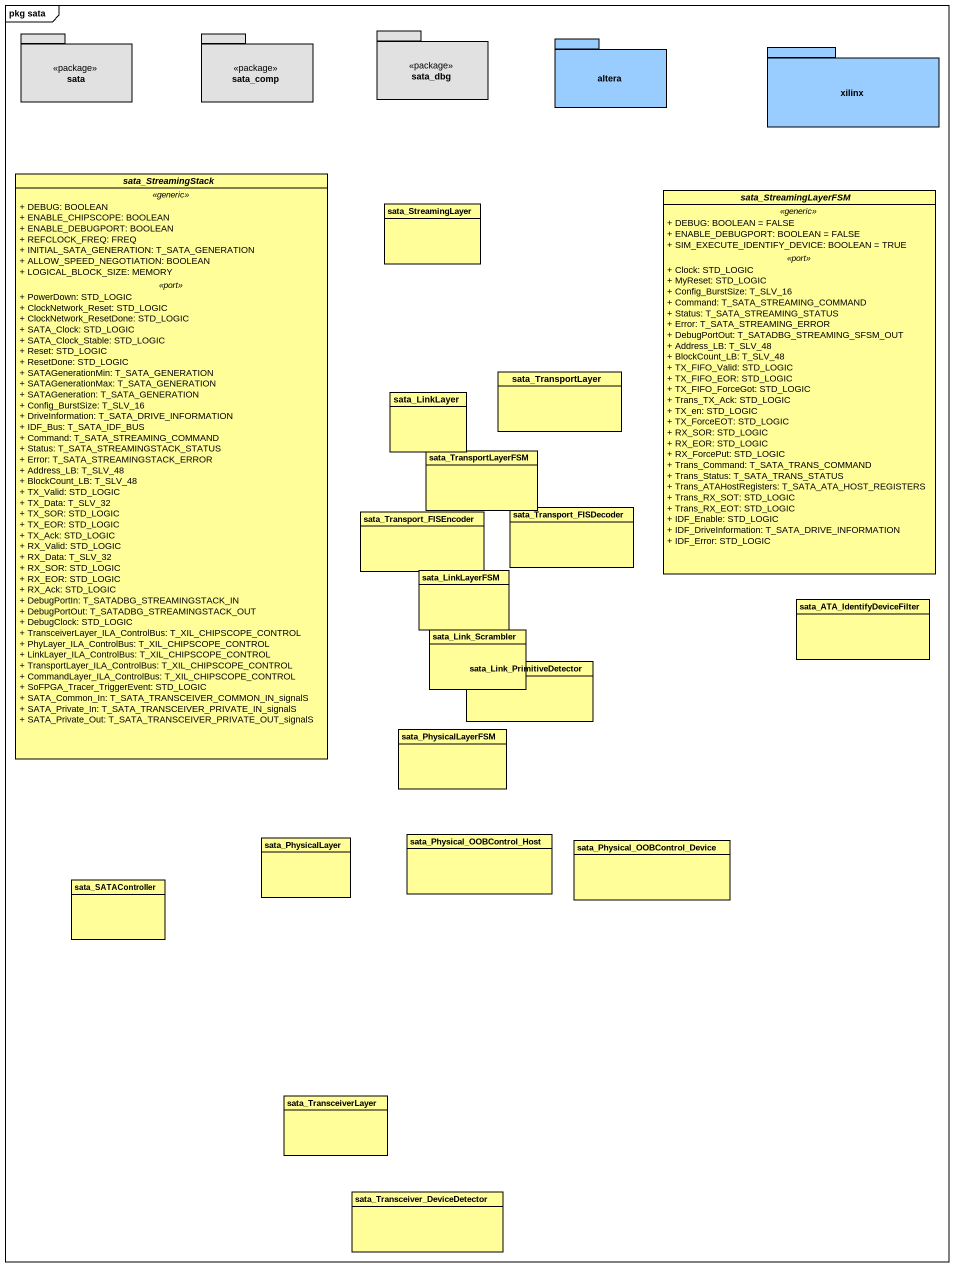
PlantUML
@startuml
mainframe pkg sata
hide circle
hide empty members
skinparam classAttributeIconSize 0
package sata_dbg <<package>> #E1E1E1 {
}
package sata <<package>> #E1E1E1 {
}
package sata_comp <<package>> #E1E1E1 {
}
package altera #99CCFF {
}
package xilinx #99CCFF {
}
abstract class sata_StreamingStack #FFFE99 {
  .. <<generic>> ..
  + DEBUG: BOOLEAN
  + ENABLE_CHIPSCOPE: BOOLEAN
  + ENABLE_DEBUGPORT: BOOLEAN
  + REFCLOCK_FREQ: FREQ
  + INITIAL_SATA_GENERATION: T_SATA_GENERATION
  + ALLOW_SPEED_NEGOTIATION: BOOLEAN
  + LOGICAL_BLOCK_SIZE: MEMORY
  .. <<port>> ..
  + PowerDown: STD_LOGIC
  + ClockNetwork_Reset: STD_LOGIC
  + ClockNetwork_ResetDone: STD_LOGIC
  + SATA_Clock: STD_LOGIC
  + SATA_Clock_Stable: STD_LOGIC
  + Reset: STD_LOGIC
  + ResetDone: STD_LOGIC
  + SATAGenerationMin: T_SATA_GENERATION
  + SATAGenerationMax: T_SATA_GENERATION
  + SATAGeneration: T_SATA_GENERATION
  + Config_BurstSize: T_SLV_16
  + DriveInformation: T_SATA_DRIVE_INFORMATION
  + IDF_Bus: T_SATA_IDF_BUS
  + Command: T_SATA_STREAMING_COMMAND
  + Status: T_SATA_STREAMINGSTACK_STATUS
  + Error: T_SATA_STREAMINGSTACK_ERROR
  + Address_LB: T_SLV_48
  + BlockCount_LB: T_SLV_48
  + TX_Valid: STD_LOGIC
  + TX_Data: T_SLV_32
  + TX_SOR: STD_LOGIC
  + TX_EOR: STD_LOGIC
  + TX_Ack: STD_LOGIC
  + RX_Valid: STD_LOGIC
  + RX_Data: T_SLV_32
  + RX_SOR: STD_LOGIC
  + RX_EOR: STD_LOGIC
  + RX_Ack: STD_LOGIC
  + DebugPortIn: T_SATADBG_STREAMINGSTACK_IN
  + DebugPortOut: T_SATADBG_STREAMINGSTACK_OUT
  + DebugClock: STD_LOGIC
  + TransceiverLayer_ILA_ControlBus: T_XIL_CHIPSCOPE_CONTROL
  + PhyLayer_ILA_ControlBus: T_XIL_CHIPSCOPE_CONTROL
  + LinkLayer_ILA_ControlBus: T_XIL_CHIPSCOPE_CONTROL
  + TransportLayer_ILA_ControlBus: T_XIL_CHIPSCOPE_CONTROL
  + CommandLayer_ILA_ControlBus: T_XIL_CHIPSCOPE_CONTROL
  + SoFPGA_Tracer_TriggerEvent: STD_LOGIC
  + SATA_Common_In: T_SATA_TRANSCEIVER_COMMON_IN_signalS
  + SATA_Private_In: T_SATA_TRANSCEIVER_PRIVATE_IN_signalS
  + SATA_Private_Out: T_SATA_TRANSCEIVER_PRIVATE_OUT_signalS
}
class sata_StreamingLayer #FFFE99
abstract class sata_StreamingLayerFSM #FFFE99 {
  .. <<generic>> ..
  + DEBUG: BOOLEAN = FALSE
  + ENABLE_DEBUGPORT: BOOLEAN = FALSE
  + SIM_EXECUTE_IDENTIFY_DEVICE: BOOLEAN = TRUE
  .. <<port>> ..
  + Clock: STD_LOGIC
  + MyReset: STD_LOGIC
  + Config_BurstSize: T_SLV_16
  + Command: T_SATA_STREAMING_COMMAND
  + Status: T_SATA_STREAMING_STATUS
  + Error: T_SATA_STREAMING_ERROR
  + DebugPortOut: T_SATADBG_STREAMING_SFSM_OUT
  + Address_LB: T_SLV_48
  + BlockCount_LB: T_SLV_48
  + TX_FIFO_Valid: STD_LOGIC
  + TX_FIFO_EOR: STD_LOGIC
  + TX_FIFO_ForceGot: STD_LOGIC
  + Trans_TX_Ack: STD_LOGIC
  + TX_en: STD_LOGIC
  + TX_ForceEOT: STD_LOGIC
  + RX_SOR: STD_LOGIC
  + RX_EOR: STD_LOGIC
  + RX_ForcePut: STD_LOGIC
  + Trans_Command: T_SATA_TRANS_COMMAND
  + Trans_Status: T_SATA_TRANS_STATUS
  + Trans_ATAHostRegisters: T_SATA_ATA_HOST_REGISTERS
  + Trans_RX_SOT: STD_LOGIC
  + Trans_RX_EOT: STD_LOGIC
  + IDF_Enable: STD_LOGIC
  + IDF_DriveInformation: T_SATA_DRIVE_INFORMATION
  + IDF_Error: STD_LOGIC
}
class sata_TransportLayer #FFFE99
class sata_LinkLayer #FFFE99
class sata_TransportLayerFSM #FFFE99
class sata_Transport_FISEncoder #FFFE99
class sata_Transport_FISDecoder #FFFE99
class sata_LinkLayerFSM #FFFE99
class "sata_ATA_IdentifyDeviceFilter" as sata_ATA #FFFE99
class sata_Link_Scrambler #FFFE99
class sata_Link_PrimitiveDetector #FFFE99
class sata_PhysicalLayerFSM #FFFE99
class sata_PhysicalLayer #FFFE99
class "sata_Physical_OOBControl_Host" as sata_Physical_OOBControl #FFFE99
class "sata_Physical_OOBControl_Device" as sata_Physical_OOBControl_2 #FFFE99
class sata_SATAController #FFFE99
class sata_TransceiverLayer #FFFE99
class "sata_Transceiver_DeviceDetector" as sata_Transceiver #FFFE99
@enduml
